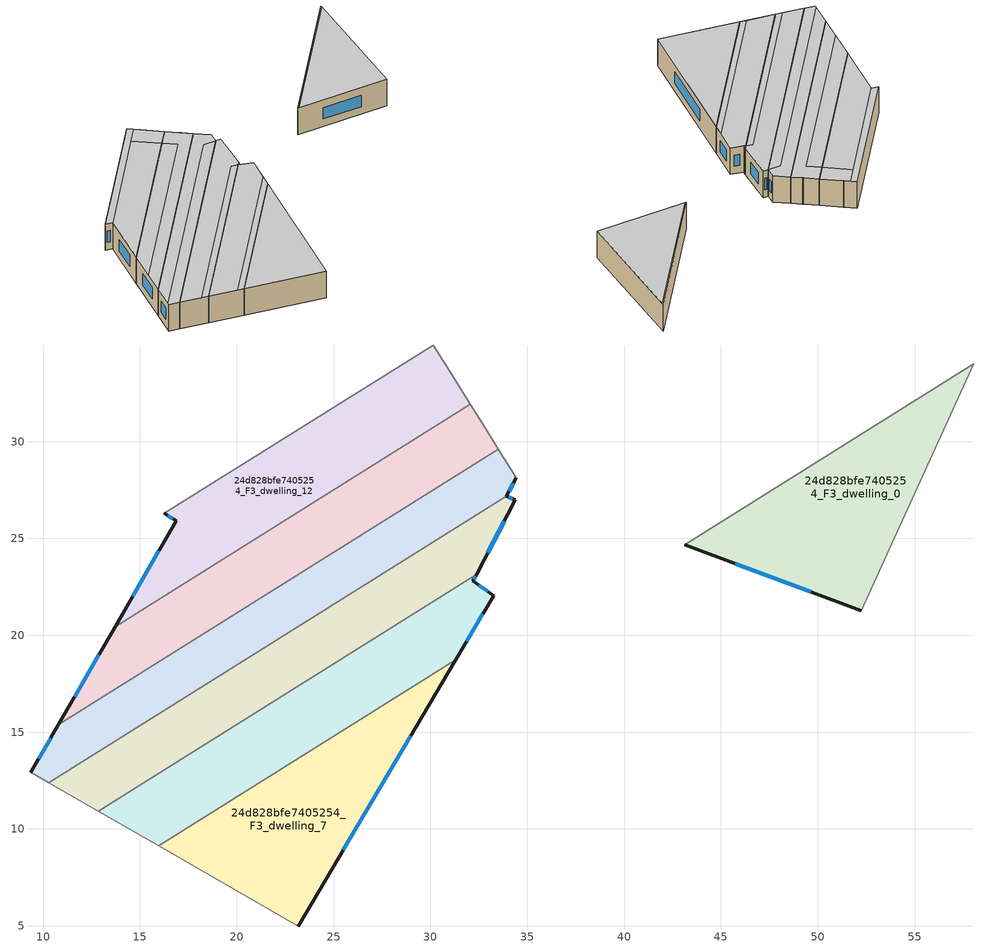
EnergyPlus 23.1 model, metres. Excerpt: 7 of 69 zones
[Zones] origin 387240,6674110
24d828bfe7405254_F3_dwelling_0
 floor to 24d828bfe7405254_F2_dwelling_0 (EU_floor_Construction): 58.05,34.02 52.25,21.26 43.12,24.67 z9
 wall outside (EU_wall_Construction): 43.12,24.67 52.25,21.26 z9:12
 wall to 24d828bfe7405254_F3_dwelling_1 (EU_wall_Construction): 58.05,34.02 43.12,24.67 z9:12
 wall adiabatic (EU_wall_Construction): 52.25,21.26 58.05,34.02 z9:12
 window (EU_Window_Construction): 45.73,23.7 49.64,22.24 z9.86:11.14
 ceiling to 24d828bfe7405254_F4_dwelling_1 (EU_floor_Construction): 57.97,33.86 58.05,34.02 43.12,24.67 43.24,24.63 z12
 ceiling adiabatic (EU_roof_Construction): 52.25,21.26 57.97,33.86 43.24,24.63 43.12,24.67 z12
24d828bfe7405254_F3_dwelling_10
 floor to 24d828bfe7405254_F2_dwelling_10 (EU_floor_Construction): 33.51,29.61 34.43,28.14 33.92,27.17 10.3,12.38 9.37,12.92 10.78,15.37 z9
 wall outside (EU_wall_Construction): 10.78,15.37 9.37,12.92 / 33.92,27.17 34.43,28.14 z9:12
 wall adiabatic (EU_wall_Construction): 9.37,12.92 10.3,12.38 z9:12
 wall to 24d828bfe7405254_F3_dwelling_11 (EU_wall_Construction): 33.51,29.61 10.78,15.37 z9:12
 wall to 24d828bfe7405254_F3_dwelling_3 (EU_wall_Construction): 34.43,28.14 33.51,29.61 z9:12
 wall to 24d828bfe7405254_F3_dwelling_9 (EU_wall_Construction): 10.3,12.38 33.92,27.17 z9:12
 window (EU_Window_Construction): 10.38,14.67 9.77,13.62 / 34.06,27.45 34.28,27.86 z9.86:11.14
 ceiling to 24d828bfe7405254_F4_dwelling_10 (EU_floor_Construction): 33.91,27.17 34.43,28.14 33.51,29.61 10.79,15.37 9.51,13.17 32.65,27.66 z12
 ceiling to 24d828bfe7405254_F4_dwelling_9 (EU_floor_Construction): 33.91,27.17 32.65,27.66 9.51,13.17 9.37,12.92 10.3,12.38 z12
 roof outside (EU_roof_Construction): 33.91,27.17 32.65,27.66 9.51,13.17 32.65,27.66 z12
24d828bfe7405254_F3_dwelling_11
 floor to 24d828bfe7405254_F2_dwelling_11 (EU_floor_Construction): 32.06,31.93 33.51,29.61 10.78,15.37 13.72,20.44 z9
 wall outside (EU_wall_Construction): 13.72,20.44 10.78,15.37 z9:12
 wall to 24d828bfe7405254_F3_dwelling_12 (EU_wall_Construction): 32.06,31.93 13.72,20.44 z9:12
 wall to 24d828bfe7405254_F3_dwelling_4 (EU_wall_Construction): 32.93,30.53 32.85,30.66 32.06,31.93 z9:12
 wall to 24d828bfe7405254_F3_dwelling_3 (EU_wall_Construction): 33.51,29.61 32.93,30.53 z9:12
 window (EU_Window_Construction): 12.88,18.99 11.62,16.82 z9.86:11.14
 ceiling to 24d828bfe7405254_F4_dwelling_11 (EU_floor_Construction): 31.16,29.6 30.36,30.87 13.72,20.44 12.11,17.67 z12
 ceiling adiabatic (EU_roof_Construction): 33.51,29.61 32.06,31.93 30.36,30.87 31.16,29.6 12.11,17.67 13.62,20.27 10.78,15.37 z12
24d828bfe7405254_F3_dwelling_12
 floor to 24d828bfe7405254_F2_dwelling_12 (EU_floor_Construction): 30.14,34.99 32.06,31.93 13.72,20.44 16.89,25.92 16.25,26.29 z9
 wall outside (EU_wall_Construction): 16.25,26.29 16.89,25.92 13.72,20.44 z9:12
 wall to 24d828bfe7405254_F3_dwelling_13 (EU_wall_Construction): 30.14,34.99 16.25,26.29 z9:12
 wall to 24d828bfe7405254_F3_dwelling_5 (EU_wall_Construction): 30.86,33.84 30.81,33.92 30.14,34.99 z9:12
 wall to 24d828bfe7405254_F3_dwelling_4 (EU_wall_Construction): 32.06,31.93 30.86,33.84 z9:12
 window (EU_Window_Construction): 15.98,24.36 14.62,22.01 / 16.43,26.19 16.7,26.03 z9.86:11.14
 ceiling to 24d828bfe7405254_F4_dwelling_12 (EU_floor_Construction): 30.49,34.44 30.14,34.99 16.25,26.29 16.89,25.92 z12
 ceiling to 24d828bfe7405254_F4_dwelling_11 (EU_floor_Construction): 30.36,30.87 28.79,33.38 16.89,25.92 13.72,20.44 z12
 ceiling to 24d828bfe7405254_F4_dwelling_4 (EU_floor_Construction): 32.06,31.93 30.49,34.44 28.79,33.38 30.36,30.87 z12
24d828bfe7405254_F3_dwelling_7
 floor to 24d828bfe7405254_F2_dwelling_7 (EU_floor_Construction): 31.31,18.74 23.17,4.99 15.96,9.13 z9
 wall outside (EU_wall_Construction): 23.17,4.99 31.31,18.74 z9:12
 wall adiabatic (EU_wall_Construction): 15.96,9.13 23.17,4.99 z9:12
 wall to 24d828bfe7405254_F3_dwelling_8 (EU_wall_Construction): 31.31,18.74 15.96,9.13 z9:12
 window (EU_Window_Construction): 25.5,8.92 28.98,14.81 z9.86:11.14
 ceiling adiabatic (EU_roof_Construction): 23.17,4.99 31.31,18.74 15.96,9.13 z12
24d828bfe7405254_F3_dwelling_8
 floor to 24d828bfe7405254_F2_dwelling_8 (EU_floor_Construction): 32.38,23.16 32.2,22.8 33.27,22.05 31.31,18.74 15.96,9.13 12.84,10.92 z9
 wall outside (EU_wall_Construction): 31.31,18.74 33.27,22.05 32.2,22.8 32.38,23.16 z9:12
 wall to 24d828bfe7405254_F3_dwelling_9 (EU_wall_Construction): 32.38,23.16 12.84,10.92 z9:12
 wall adiabatic (EU_wall_Construction): 12.84,10.92 15.96,9.13 z9:12
 window (EU_Window_Construction): 32.25,22.91 32.33,23.06 / 32.96,22.27 32.5,22.59 / 31.87,19.68 32.71,21.1 z9.86:11.14
 ceiling to 24d828bfe7405254_F4_dwelling_8 (EU_floor_Construction): 31.96,19.84 33.27,22.05 32.02,22.93 12.84,10.92 15.39,9.46 z12
 ceiling to 24d828bfe7405254_F4_dwelling_9 (EU_floor_Construction): 32.2,22.8 32.38,23.16 32.02,22.93 z12
 ceiling to 24d828bfe7405254_F4_dwelling_7 (EU_floor_Construction): 31.31,18.74 31.96,19.84 15.39,9.46 15.96,9.13 z12
24d828bfe7405254_F3_dwelling_9
 floor to 24d828bfe7405254_F2_dwelling_9 (EU_floor_Construction): 34.39,26.99 32.38,23.16 12.84,10.92 10.3,12.38 33.92,27.17 z9
 wall outside (EU_wall_Construction): 32.38,23.16 34.39,26.99 33.92,27.17 z9:12
 wall adiabatic (EU_wall_Construction): 10.3,12.38 12.84,10.92 z9:12
 window (EU_Window_Construction): 34.26,27.04 34.05,27.12 / 32.95,24.25 33.82,25.89 z9.86:11.14
 ceiling to 24d828bfe7405254_F4_dwelling_9 (EU_floor_Construction): 32.02,22.93 32.38,23.16 34.39,26.98 33.91,27.17 10.3,12.38 12.21,11.29 31.45,23.33 z12
 ceiling to 24d828bfe7405254_F4_dwelling_8 (EU_floor_Construction): 32.02,22.93 31.45,23.33 12.21,11.29 12.84,10.92 z12
[Building]
EU S2 Campaign: North Axis=0; Terrain=City; Solar Distribution=FullExterior
[Site:Location]
Helsinki-Vantaa.AP: Latitude=60.317; Longitude=24.963; Time Zone=2; Elevation=54.6
[SizingPeriod:WeatherFileDays]
AnnualSizingPeriod: Begin Month=1; Begin Day of Month=1; End Month=12; End Day of Month=31; Day of Week for Start Day=Monday; Use Weather File Daylight Saving Period=No; Use Weather File Rain and Snow Indicators=No
[MATERIAL]
EU_InternalMass_Material: Roughness=MediumRough; Thickness=0.1; Conductivity=1; Density=1800; Specific Heat=900; Thermal Absorptance=0.9; Solar Absorptance=0.7; Visible Absorptance=0.7
[MATERIAL:NOMASS] Roughness=MediumRough; Thermal Absorptance=0.9; Solar Absorptance=0.7; Visible Absorptance=0.7
Name | Thermal Resistance
EU_wall_NoMass | 1.10183
EU_roof_NoMass; EU_floor_NoMass | 1.70606
[WINDOWMATERIAL:SIMPLEGLAZINGSYSTEM]
EU_Window_SimpleGlazing: UFactor=3.11035; Solar Heat Gain Coefficient=0.8; Visible Transmittance=0.8
[CONSTRUCTION]
EU_wall_Construction: EU_wall_NoMass
EU_roof_Construction: EU_roof_NoMass
EU_floor_Construction: EU_floor_NoMass
EU_Window_Construction: EU_Window_SimpleGlazing
EU_InternalMass_Construction: EU_InternalMass_Material
[ZONE] Type=1; Multiplier=1; Ceiling Height=autocalculate; Floor Area=autocalculate; Part of Total Floor Area=Yes
Name | Volume
24d828bfe7405254_F3_dwelling_0 | 204.476
24d828bfe7405254_F3_dwelling_10 | 193.769
24d828bfe7405254_F3_dwelling_11 | 199.151
24d828bfe7405254_F3_dwelling_12 | 199.135
24d828bfe7405254_F3_dwelling_7 | 199.208
24d828bfe7405254_F3_dwelling_8 | 203.054
24d828bfe7405254_F3_dwelling_9 | 200.907
[INTERNALMASS] Construction=EU_InternalMass_Construction
Name | Zone or ZoneList | Surface Area
24d828bfe7405254_F3_dwelling_0_EU_InternalMass | 24d828bfe7405254_F3_dwelling_0 | 68.1583
24d828bfe7405254_F3_dwelling_7_EU_InternalMass | 24d828bfe7405254_F3_dwelling_7 | 66.4027
24d828bfe7405254_F3_dwelling_8_EU_InternalMass | 24d828bfe7405254_F3_dwelling_8 | 67.6782
24d828bfe7405254_F3_dwelling_9_EU_InternalMass | 24d828bfe7405254_F3_dwelling_9 | 66.9768
24d828bfe7405254_F3_dwelling_10_EU_InternalMass | 24d828bfe7405254_F3_dwelling_10 | 64.5893
24d828bfe7405254_F3_dwelling_11_EU_InternalMass | 24d828bfe7405254_F3_dwelling_11 | 66.3839
24d828bfe7405254_F3_dwelling_12_EU_InternalMass | 24d828bfe7405254_F3_dwelling_12 | 66.3683
[OTHEREQUIPMENT] Fuel Type=Electricity; Design Level Calculation Method=Watts/Area; Power per Zone Floor Area=1; Fraction Latent=0; Fraction Radiant=0; Fraction Lost=0; Carbon Dioxide Generation Rate=0; EndUse Subcategory=EU_Step8_InternalGains
Name | Zone or ZoneList or Space or SpaceList | Schedule
EU_Step8_InternalGain_24d828bfe7405254_F3_dwelling_0_f000 | 24d828bfe7405254_F3_dwelling_0 | EU_Step8_GainSchedule_24d828bfe7405254_F3_dwelling_0_f000
EU_Step8_InternalGain_24d828bfe7405254_F3_dwelling_7_f000 | 24d828bfe7405254_F3_dwelling_7 | EU_Step8_GainSchedule_24d828bfe7405254_F3_dwelling_7_f000
EU_Step8_InternalGain_24d828bfe7405254_F3_dwelling_8_f000 | 24d828bfe7405254_F3_dwelling_8 | EU_Step8_GainSchedule_24d828bfe7405254_F3_dwelling_8_f000
EU_Step8_InternalGain_24d828bfe7405254_F3_dwelling_9_f000 | 24d828bfe7405254_F3_dwelling_9 | EU_Step8_GainSchedule_24d828bfe7405254_F3_dwelling_9_f000
EU_Step8_InternalGain_24d828bfe7405254_F3_dwelling_10_f000 | 24d828bfe7405254_F3_dwelling_10 | EU_Step8_GainSchedule_24d828bfe7405254_F3_dwelling_10_f000
EU_Step8_InternalGain_24d828bfe7405254_F3_dwelling_11_f000 | 24d828bfe7405254_F3_dwelling_11 | EU_Step8_GainSchedule_24d828bfe7405254_F3_dwelling_11_f000
EU_Step8_InternalGain_24d828bfe7405254_F3_dwelling_12_f000 | 24d828bfe7405254_F3_dwelling_12 | EU_Step8_GainSchedule_24d828bfe7405254_F3_dwelling_12_f000
[ZONEVENTILATION:DESIGNFLOWRATE] Schedule=EU_AlwaysOn; Design Flow Rate Calculation Method=AirChanges/Hour; Air Changes per Hour=0.756316; Ventilation Type=Natural; Fan Pressure Rise=0; Fan Total Efficiency=1; Constant Term Coefficient=1; Temperature Term Coefficient=0; Velocity Term Coefficient=0; Velocity Squared Term Coefficient=0; Minimum Indoor Temperature=-100; Maximum Indoor Temperature=100; Delta Temperature=-100; Minimum Outdoor Temperature=-100; Maximum Outdoor Temperature=100; Maximum Wind Speed=40
Name | Zone or ZoneList or Space or SpaceList
EU_ConstantAir_24d828bfe7405254_F3_dwelling_0 | 24d828bfe7405254_F3_dwelling_0
EU_ConstantAir_24d828bfe7405254_F3_dwelling_7 | 24d828bfe7405254_F3_dwelling_7
EU_ConstantAir_24d828bfe7405254_F3_dwelling_8 | 24d828bfe7405254_F3_dwelling_8
EU_ConstantAir_24d828bfe7405254_F3_dwelling_9 | 24d828bfe7405254_F3_dwelling_9
EU_ConstantAir_24d828bfe7405254_F3_dwelling_10 | 24d828bfe7405254_F3_dwelling_10
EU_ConstantAir_24d828bfe7405254_F3_dwelling_11 | 24d828bfe7405254_F3_dwelling_11
EU_ConstantAir_24d828bfe7405254_F3_dwelling_12 | 24d828bfe7405254_F3_dwelling_12
[HVACTEMPLATE:ZONE:IDEALLOADSAIRSYSTEM] System Availability Schedule=EU_AlwaysOn; Maximum Heating Supply Air Temperature=50; Minimum Cooling Supply Air Temperature=13; Maximum Heating Supply Air Humidity Ratio=0.0156; Minimum Cooling Supply Air Humidity Ratio=0.0077; Heating Limit=NoLimit; Cooling Limit=NoLimit; Heating Availability Schedule=EU_AlwaysOn; Cooling Availability Schedule=EU_CoolingOff; Dehumidification Control Type=ConstantSensibleHeatRatio; Cooling Sensible Heat Ratio=0.7; Dehumidification Setpoint=60; Humidification Control Type=None; Humidification Setpoint=30; Outdoor Air Method=None; Outdoor Air Flow Rate per Person=0.00944; Outdoor Air Flow Rate per Zone Floor Area=0; Outdoor Air Flow Rate per Zone=0; Demand Controlled Ventilation Type=None; Outdoor Air Economizer Type=NoEconomizer; Heat Recovery Type=None; Sensible Heat Recovery Effectiveness=0.7; Latent Heat Recovery Effectiveness=0.65
Name | Template Thermostat
24d828bfe7405254_F3_dwelling_0 | EU_HeatOnly_24d828bfe7405254_F3_dwelling_0
24d828bfe7405254_F3_dwelling_7 | EU_HeatOnly_24d828bfe7405254_F3_dwelling_7
24d828bfe7405254_F3_dwelling_8 | EU_HeatOnly_24d828bfe7405254_F3_dwelling_8
24d828bfe7405254_F3_dwelling_9 | EU_HeatOnly_24d828bfe7405254_F3_dwelling_9
24d828bfe7405254_F3_dwelling_10 | EU_HeatOnly_24d828bfe7405254_F3_dwelling_10
24d828bfe7405254_F3_dwelling_11 | EU_HeatOnly_24d828bfe7405254_F3_dwelling_11
24d828bfe7405254_F3_dwelling_12 | EU_HeatOnly_24d828bfe7405254_F3_dwelling_12
[SIZING:ZONE] Zone Cooling Design Supply Air Temperature Input Method=SupplyAirTemperature; Zone Cooling Design Supply Air Temperature=13; Zone Heating Design Supply Air Temperature Input Method=SupplyAirTemperature; Zone Heating Design Supply Air Temperature=50; Zone Cooling Design Supply Air Humidity Ratio=0.008; Zone Heating Design Supply Air Humidity Ratio=0.008; Cooling Design Air Flow Method=DesignDay; Cooling Design Air Flow Rate=0; Cooling Minimum Air Flow per Zone Floor Area=0.000762; Cooling Minimum Air Flow=0; Cooling Minimum Air Flow Fraction=0.2; Heating Design Air Flow Method=DesignDay; Heating Design Air Flow Rate=0; Heating Maximum Air Flow per Zone Floor Area=0.002032; Heating Maximum Air Flow=0.141576; Heating Maximum Air Flow Fraction=0.3; Account for Dedicated Outdoor Air System=No; Dedicated Outdoor Air System Control Strategy=NeutralSupplyAir; Dedicated Outdoor Air Low Setpoint Temperature for Design=autosize; Dedicated Outdoor Air High Setpoint Temperature for Design=autosize; Zone Load Sizing Method=Sensible Load Only No Latent Load; Zone Latent Cooling Design Supply Air Humidity Ratio Input Method=HumidityRatioDifference; Zone Cooling Design Supply Air Humidity Ratio Difference=0.005; Zone Latent Heating Design Supply Air Humidity Ratio Input Method=HumidityRatioDifference; Zone Humidification Design Supply Air Humidity Ratio Difference=0.005
24d828bfe7405254_F3_dwelling_0; 24d828bfe7405254_F3_dwelling_7; 24d828bfe7405254_F3_dwelling_8; 24d828bfe7405254_F3_dwelling_9; 24d828bfe7405254_F3_dwelling_10; 24d828bfe7405254_F3_dwelling_11; 24d828bfe7405254_F3_dwelling_12
[SCHEDULE:CONSTANT]
Name | Hourly Value
EU_AlwaysOn | 1
EU_CoolingOff | 0
[SCHEDULE:FILE] Column Number=1; Rows to Skip at Top=0; Number of Hours of Data=8760; Column Separator=Comma; Interpolate to Timestep=No; Minutes per Item=60; Adjust Schedule for Daylight Savings=Yes
Name | File
EU_Step8_GainSchedule_24d828bfe7405254_F3_dwelling_0_f000 | ../../schedules/24d828bfe7405254/24d828bfe7405254_F3_dwelling_0_f000_gain.csv
EU_Step8_GainSchedule_24d828bfe7405254_F3_dwelling_7_f000 | ../../schedules/24d828bfe7405254/24d828bfe7405254_F3_dwelling_7_f000_gain.csv
EU_Step8_GainSchedule_24d828bfe7405254_F3_dwelling_8_f000 | ../../schedules/24d828bfe7405254/24d828bfe7405254_F3_dwelling_8_f000_gain.csv
EU_Step8_GainSchedule_24d828bfe7405254_F3_dwelling_9_f000 | ../../schedules/24d828bfe7405254/24d828bfe7405254_F3_dwelling_9_f000_gain.csv
EU_Step8_GainSchedule_24d828bfe7405254_F3_dwelling_10_f000 | ../../schedules/24d828bfe7405254/24d828bfe7405254_F3_dwelling_10_f000_gain.csv
EU_Step8_GainSchedule_24d828bfe7405254_F3_dwelling_11_f000 | ../../schedules/24d828bfe7405254/24d828bfe7405254_F3_dwelling_11_f000_gain.csv
EU_Step8_GainSchedule_24d828bfe7405254_F3_dwelling_12_f000 | ../../schedules/24d828bfe7405254/24d828bfe7405254_F3_dwelling_12_f000_gain.csv
